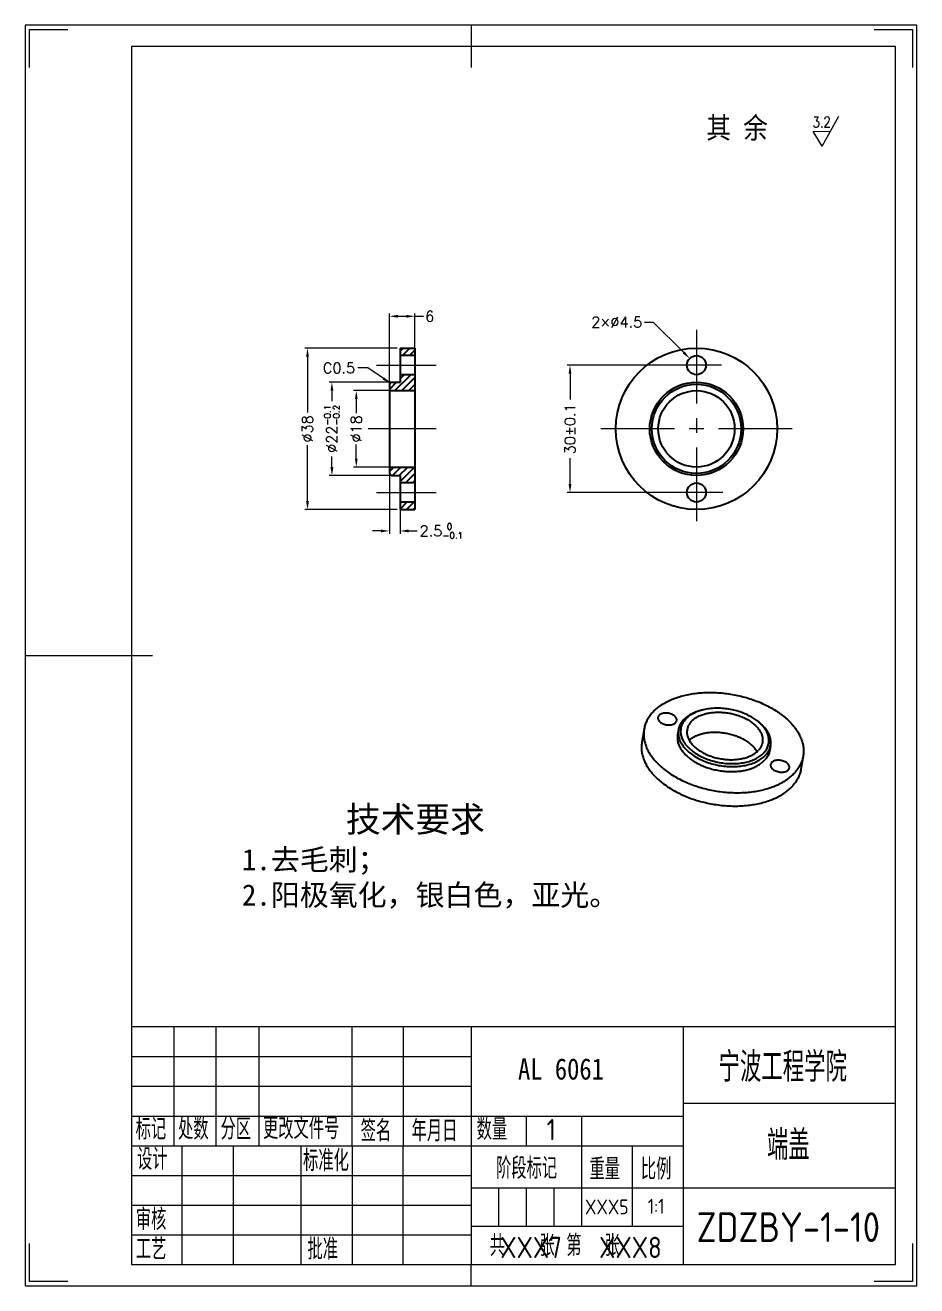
# Model space of a CAD drawing. Header units: millimetres. Extents: x 348 to 7549, y -2121 to -1262.
# Drawn here: x 5025.7 to 5235.7, y -2121.3 to -1824.3 of the extents above; entities that cross this region are included whole.
import ezdxf
from ezdxf.enums import TextEntityAlignment as Align

# ---------------------------------------------------------------- set-up
doc = ezdxf.new("R2010")
doc.units = ezdxf.units.MM
doc.header["$LTSCALE"] = 46.255
doc.header["$PDMODE"] = 3
doc.header["$PDSIZE"] = 8
doc.linetypes.add('CENTER', pattern=[0.6, 0.375, -0.075, 0.075, -0.075])
doc.layers.get('0').update_dxf_attribs({"linetype": 'CONTINUOUS'})
doc.layers.get('Defpoints').update_dxf_attribs({"linetype": 'CONTINUOUS'})
doc.layers.add('02___PRT_ALL_AXES', color=7, linetype='CONTINUOUS')
for name, color, linetype, lineweight in [('dim', 82, 'CONTINUOUS', 9), ('中心线', 2, 'CENTER', 13), ('图框_内框线', 5, 'CONTINUOUS', 13), ('图框_外框线', 7, 'CONTINUOUS', 13), ('图框_标题栏属性', 1, 'CONTINUOUS', 13), ('图框_标题栏文字', 6, 'CONTINUOUS', 13), ('图框_角线', 5, 'CONTINUOUS', 13), ('尺寸线', 80, 'CONTINUOUS', 13), ('文字', 3, 'CONTINUOUS', 13), ('细实线', 20, 'CONTINUOUS', 13)]:
    doc.layers.add(name, color=color, linetype=linetype, lineweight=lineweight)
doc.styles.add('ROMANC', font='romanc.shx', dxfattribs={"bigfont": 'gbcbig.shx'})
doc.styles.get("Standard").update_dxf_attribs({"font": 'txt', "width": 0.85, "bigfont": 'gbcbig.shx'})
doc.styles.add('TXT08', font='txt.shx', dxfattribs={"width": 0.8, "bigfont": 'gbcbig.shx'})
doc.styles.add('宋体', font='SimSun.ttf')
doc.styles.add('工程字', font='gbenor.shx', dxfattribs={"bigfont": 'gbcbig.shx'})
doc.dimstyles.new('YanXiu', dxfattribs={"dimtxt": 2.5, "dimasz": 2.2, "dimexe": 0.66, "dimexo": 0.66, "dimgap": 0.66, "dimtad": 0, "dimtoh": 1, "dimdsep": 46, "dimtxsty": 'ROMANC', "dimcen": 0, "dimclrd": 256, "dimclre": 131, "dimclrt": 42, "dimazin": 2, "dimtfac": 1, "dimtofl": 0, "dimtmove": 0, "dimatfit": 3, "dimfxl": 1, "dimlwd": 5, "dimlwe": 5, "dimarcsym": 0})

# ---------------------------------------------------------------- blocks, each defined once
blk = doc.blocks.new('*D112')
at = {"layer": 'Defpoints', "color": 0, "transparency": 16777216}
for p in [(5117.47, -1910.36), (5103.67, -1928.36), (5117.47, -1928.36)]:
    blk.add_point(p, dxfattribs=at)
at = {"layer": 'dim', "color": 131, "lineweight": 5, "transparency": 16777216}
for p, q in [((5116.81, -1910.36), (5103.01, -1910.36)), ((5116.81, -1928.36), (5103.01, -1928.36))]:
    blk.add_line(p, q, dxfattribs=at)
at = {"layer": 'dim', "lineweight": 5, "transparency": 16777216}
for p, q in [((5103.67, -1912.36), (5103.67, -1915.66)), ((5103.67, -1926.36), (5103.67, -1923.05))]:
    blk.add_line(p, q, dxfattribs=at)
at = {"layer": 'dim', "transparency": 16777216}
for points in [[(5103.34, -1912.36), (5104, -1912.36), (5103.67, -1910.36)], [(5103.34, -1926.36), (5104, -1926.36), (5103.67, -1928.36)]]:
    blk.add_solid(points, dxfattribs=at)
at = {"layer": 'dim', "color": 42, "transparency": 16777216, "insert": (5103.67, -1919.36), "char_height": 2.5, "attachment_point": 5, "rotation": 90, "style": 'ROMANC'}
blk.add_mtext('%%c18', dxfattribs=at)
blk = doc.blocks.new('*D113')
at = {"layer": 'Defpoints', "color": 0, "transparency": 16777216}
for p in [(5113.97, -1900.36), (5092.18, -1938.36), (5113.97, -1938.36)]:
    blk.add_point(p, dxfattribs=at)
at = {"layer": 'dim', "color": 131, "lineweight": 5, "transparency": 16777216}
for p, q in [((5113.31, -1900.36), (5091.52, -1900.36)), ((5113.31, -1938.36), (5091.52, -1938.36))]:
    blk.add_line(p, q, dxfattribs=at)
at = {"layer": 'dim', "lineweight": 5, "transparency": 16777216}
for p, q in [((5092.18, -1902.36), (5092.18, -1915.48)), ((5092.18, -1936.36), (5092.18, -1923.23))]:
    blk.add_line(p, q, dxfattribs=at)
at = {"layer": 'dim', "transparency": 16777216}
for points in [[(5091.84, -1902.36), (5092.51, -1902.36), (5092.18, -1900.36)], [(5091.84, -1936.36), (5092.51, -1936.36), (5092.18, -1938.36)]]:
    blk.add_solid(points, dxfattribs=at)
at = {"layer": 'dim', "color": 42, "transparency": 16777216, "insert": (5092.18, -1919.36), "char_height": 2.5, "attachment_point": 5, "rotation": 90, "style": 'ROMANC'}
blk.add_mtext('%%c38', dxfattribs=at)
blk = doc.blocks.new('*D114')
at = {"layer": 'Defpoints', "color": 0, "transparency": 16777216}
for p in [(5113.47, -1908.36), (5097.93, -1930.36), (5113.47, -1930.36)]:
    blk.add_point(p, dxfattribs=at)
at = {"layer": 'dim', "color": 131, "lineweight": 5, "transparency": 16777216}
for p, q in [((5112.81, -1908.36), (5097.27, -1908.36)), ((5112.81, -1930.36), (5097.27, -1930.36))]:
    blk.add_line(p, q, dxfattribs=at)
at = {"layer": 'dim', "lineweight": 5, "transparency": 16777216}
for p, q in [((5097.93, -1910.36), (5097.93, -1912.84)), ((5097.93, -1928.36), (5097.93, -1925.87))]:
    blk.add_line(p, q, dxfattribs=at)
at = {"layer": 'dim', "transparency": 16777216}
for points in [[(5097.6, -1910.36), (5098.27, -1910.36), (5097.93, -1908.36)], [(5097.6, -1928.36), (5098.27, -1928.36), (5097.93, -1930.36)]]:
    blk.add_solid(points, dxfattribs=at)
at = {"layer": 'dim', "color": 42, "transparency": 16777216, "insert": (5097.93, -1919.36), "char_height": 2.5, "attachment_point": 5, "rotation": 90, "style": 'ROMANC'}
blk.add_mtext('\\A1;%%c22{\\H1.500000;\\S-0.1^ -0.2;}', dxfattribs=at)
blk = doc.blocks.new('*D115')
at = {"layer": 'Defpoints', "color": 0, "transparency": 16777216}
for p in [(5183.79, -1904.36), (5154.01, -1934.36), (5183.79, -1934.36)]:
    blk.add_point(p, dxfattribs=at)
at = {"layer": 'dim', "color": 131, "lineweight": 5, "transparency": 16777216}
for p, q in [((5183.13, -1904.36), (5153.35, -1904.36)), ((5183.13, -1934.36), (5153.35, -1934.36))]:
    blk.add_line(p, q, dxfattribs=at)
at = {"layer": 'dim', "lineweight": 5, "transparency": 16777216}
for p, q in [((5154.01, -1906.36), (5154.01, -1912.45)), ((5154.01, -1932.36), (5154.01, -1926.27))]:
    blk.add_line(p, q, dxfattribs=at)
at = {"layer": 'dim', "transparency": 16777216}
for points in [[(5153.68, -1906.36), (5154.34, -1906.36), (5154.01, -1904.36)], [(5153.68, -1932.36), (5154.34, -1932.36), (5154.01, -1934.36)]]:
    blk.add_solid(points, dxfattribs=at)
at = {"layer": 'dim', "color": 42, "transparency": 16777216, "insert": (5154.01, -1919.36), "char_height": 2.5, "attachment_point": 5, "rotation": 90, "style": 'ROMANC'}
blk.add_mtext('\\A1;30±0.1', dxfattribs=at)
blk = doc.blocks.new('*D116')
at = {"layer": 'Defpoints', "color": 0, "transparency": 16777216}
for p in [(5182.2, -1902.77), (5185.38, -1905.95)]:
    blk.add_point(p, dxfattribs=at)
at = {"layer": 'dim', "lineweight": 5, "transparency": 16777216}
for p, q in [((5171.59, -1894.19), (5173.59, -1894.19)), ((5173.59, -1894.19), (5180.78, -1901.36))]:
    blk.add_line(p, q, dxfattribs=at)
at = {"layer": 'dim', "transparency": 16777216}
blk.add_solid([(5181.02, -1901.12), (5180.54, -1901.59), (5182.2, -1902.77)], dxfattribs=at)
at = {"layer": 'dim', "color": 42, "transparency": 16777216, "insert": (5165.02, -1894.19), "char_height": 2.5, "attachment_point": 5, "style": 'ROMANC'}
blk.add_mtext('2×∅4.5', dxfattribs=at)
blk = doc.blocks.new('*D117')
at = {"layer": 'Defpoints', "color": 0, "transparency": 16777216}
for p in [(5117.47, -1892.83), (5111.47, -1910.36), (5117.47, -1910.36)]:
    blk.add_point(p, dxfattribs=at)
at = {"layer": 'dim', "color": 131, "lineweight": 5, "transparency": 16777216}
for p, q in [((5111.47, -1909.7), (5111.47, -1892.17)), ((5117.47, -1909.7), (5117.47, -1892.17))]:
    blk.add_line(p, q, dxfattribs=at)
at = {"layer": 'dim', "lineweight": 5, "transparency": 16777216}
for p, q in [((5113.47, -1892.83), (5115.47, -1892.83)), ((5117.47, -1892.83), (5119.47, -1892.83))]:
    blk.add_line(p, q, dxfattribs=at)
at = {"layer": 'dim', "transparency": 16777216}
for points in [[(5113.47, -1892.5), (5113.47, -1893.17), (5111.47, -1892.83)], [(5115.47, -1892.5), (5115.47, -1893.17), (5117.47, -1892.83)]]:
    blk.add_solid(points, dxfattribs=at)
at = {"layer": 'dim', "color": 42, "transparency": 16777216, "insert": (5120.96, -1892.83), "char_height": 2.5, "attachment_point": 5, "style": 'ROMANC'}
blk.add_mtext('6', dxfattribs=at)
blk = doc.blocks.new('*D118')
at = {"layer": 'Defpoints', "color": 0, "transparency": 16777216}
for p in [(5111.47, -1928.36), (5113.97, -1930.36), (5113.97, -1943.41)]:
    blk.add_point(p, dxfattribs=at)
at = {"layer": 'dim', "color": 131, "lineweight": 5, "transparency": 16777216}
for p, q in [((5111.47, -1929.02), (5111.47, -1944.07)), ((5113.97, -1931.02), (5113.97, -1944.07))]:
    blk.add_line(p, q, dxfattribs=at)
at = {"layer": 'dim', "lineweight": 5, "transparency": 16777216}
for p, q in [((5109.47, -1943.41), (5107.47, -1943.41)), ((5115.97, -1943.41), (5117.97, -1943.41))]:
    blk.add_line(p, q, dxfattribs=at)
at = {"layer": 'dim', "transparency": 16777216}
for points in [[(5109.47, -1943.08), (5109.47, -1943.75), (5111.47, -1943.41)], [(5115.97, -1943.08), (5115.97, -1943.75), (5113.97, -1943.41)]]:
    blk.add_solid(points, dxfattribs=at)
at = {"layer": 'dim', "color": 42, "transparency": 16777216, "insert": (5123.71, -1943.41), "char_height": 2.5, "attachment_point": 5, "style": 'ROMANC'}
blk.add_mtext('\\A1;2.5{\\H1.500000;\\S 0^ -0.1;}', dxfattribs=at)

msp = doc.modelspace()

# ---------------------------------------------------------------- linework, layer by layer
at = {"color": 7, "linetype": 'Continuous'}
for p, q in [((5113.96732, -1900.35772), (5117.46732, -1900.35772)), ((5113.96732, -1900.35772), (5113.96732, -1902.10772)), ((5113.96732, -1900.35772), (5113.96732, -1908.35772)), ((5113.96732, -1900.35772), (5117.46732, -1900.35772)), ((5117.46732, -1900.35772), (5117.46732, -1902.10772)), ((5117.46732, -1900.35772), (5117.46732, -1938.35772)), ((5117.46732, -1902.10772), (5113.96732, -1902.10772)), ((5117.46732, -1902.10772), (5113.96732, -1902.10772)), ((5113.96732, -1906.60772), (5113.96732, -1908.35772)), ((5117.46732, -1906.60772), (5113.96732, -1906.60772)), ((5117.46732, -1906.60772), (5113.96732, -1906.60772)), ((5117.46732, -1906.60772), (5117.46732, -1910.35772)), ((5111.46732, -1908.85771), (5111.96731, -1908.35772)), ((5111.46732, -1908.85771), (5111.96731, -1908.35772)), ((5111.46732, -1908.85771), (5111.46732, -1910.35772)), ((5111.46732, -1908.85771), (5111.46732, -1929.85772)), ((5111.96731, -1908.35772), (5113.46732, -1908.35772)), ((5111.96731, -1908.35772), (5113.96732, -1908.35772)), ((5111.46732, -1910.35772), (5117.46732, -1910.35772)), ((5111.46732, -1910.35772), (5117.46732, -1910.35772)), ((5111.46732, -1928.35772), (5111.46732, -1929.85772)), ((5111.46732, -1928.35772), (5117.46732, -1928.35772)), ((5111.46732, -1928.35772), (5117.46732, -1928.35772)), ((5111.46732, -1929.85772), (5111.96731, -1930.35772)), ((5111.46732, -1929.85772), (5111.96731, -1930.35772)), ((5111.96731, -1930.35772), (5113.46732, -1930.35772)), ((5111.96731, -1930.35772), (5113.96732, -1930.35772)), ((5113.96732, -1930.35772), (5113.96732, -1932.10772)), ((5113.96732, -1930.35772), (5113.96732, -1938.35772)), ((5117.46732, -1928.35772), (5117.46732, -1932.10772)), ((5117.46732, -1932.10772), (5113.96732, -1932.10772)), ((5117.46732, -1932.10772), (5113.96732, -1932.10772)), ((5113.96732, -1936.60772), (5113.96732, -1938.35772)), ((5117.46732, -1936.60772), (5113.96732, -1936.60772)), ((5117.46732, -1936.60772), (5113.96732, -1936.60772)), ((5113.96732, -1938.35772), (5117.46732, -1938.35772)), ((5113.96732, -1938.35772), (5117.46732, -1938.35772)), ((5117.46732, -1936.60772), (5117.46732, -1938.35772)), ((5198.23891, -1988.26243), (5198.23245, -1988.25725))]:
    msp.add_line(p, q, dxfattribs=at)
at = {"color": 2, "linetype": 'Continuous'}
for p, q in [((5113.96732, -1901.0926), (5114.7022, -1900.35772)), ((5114.56759, -1902.10772), (5116.31759, -1900.35772)), ((5116.18297, -1902.10772), (5117.46732, -1900.82337)), ((5112.77913, -1910.35772), (5116.52913, -1906.60772)), ((5113.96732, -1907.55414), (5114.91374, -1906.60772)), ((5111.46732, -1910.05414), (5113.16374, -1908.35772)), ((5114.39451, -1910.35772), (5117.46732, -1907.28491)), ((5116.0099, -1910.35772), (5117.46732, -1908.9003)), ((5111.46732, -1929.43876), (5112.54836, -1928.35772)), ((5112.16374, -1930.35772), (5114.16374, -1928.35772)), ((5113.77913, -1930.35772), (5115.77913, -1928.35772)), ((5113.96732, -1931.78491), (5117.39451, -1928.35772)), ((5115.2599, -1932.10772), (5117.46732, -1929.9003)), ((5116.87528, -1932.10772), (5117.46732, -1931.51568)), ((5113.96732, -1936.63106), (5113.99067, -1936.60772)), ((5113.96732, -1938.24645), (5115.60605, -1936.60772)), ((5115.47143, -1938.35772), (5117.22143, -1936.60772)), ((5117.08682, -1938.35772), (5117.46732, -1937.97722))]:
    msp.add_line(p, q, dxfattribs=at)
at = {"color": 7, "linetype": 'Continuous'}
for radius in [11, 10.5]:
    msp.add_circle((5183.78958, -1919.35772), radius, dxfattribs=at)
for centre, radius, start, end in [((5187.80366, -1995.93833), 10.66171, 107.4428607, 109.3879064), ((5191.5443, -1996.61213), 10.70212, 51.3224088, 53.2113845)]:
    msp.add_arc(centre, radius, start, end, dxfattribs=at)
for points, start_tangent, end_tangent in [([(5184.26242, -1985.87541), (5183.72466, -1986.05961), (5182.51262, -1986.6058), (5181.48569, -1987.26843), (5180.66487, -1988.02581)], (-0.953979504, -0.299871817), (-0.666898607, -0.745148474)), ([(5184.26437, -1985.88122), (5184.09415, -1985.94283), (5182.9372, -1986.46427), (5181.95699, -1987.09685), (5181.17387, -1987.8195)], (-0.94324745, -0.332090722), (-0.666898605, -0.745148475)), ([(5197.95342, -1988.04133), (5197.10978, -1987.46715), (5195.83759, -1986.77256), (5194.44453, -1986.18908), (5192.96178, -1985.72978), (5191.42268, -1985.405), (5189.86191, -1985.22209), (5188.31518, -1985.18516), (5186.81682, -1985.29494), (5185.3989, -1985.5493), (5184.60776, -1985.76688)], (-0.800777364, 0.598962114), (-0.953975551, -0.299884391)), ([(5180.66487, -1988.02581), (5180.05184, -1988.87063), (5179.65609, -1989.79786), (5179.55148, -1990.25264)], (-0.666898611, -0.74514847), (-0.168133606, -0.985764216)), ([(5181.17387, -1987.8195), (5180.58905, -1988.62534), (5180.21111, -1989.51045), (5180.05835, -1990.45262), (5180.13936, -1991.42659), (5180.45299, -1992.40619), (5180.99143, -1993.36907), (5181.74285, -1994.29471), (5182.6907, -1995.16253), (5183.81337, -1995.95263), (5185.08556, -1996.64722), (5186.47862, -1997.2307), (5187.96137, -1997.69), (5189.50047, -1998.01478), (5191.06123, -1998.19769), (5192.60797, -1998.23462), (5194.10633, -1998.12484), (5195.52425, -1997.87048), (5196.829, -1997.47695), (5197.98595, -1996.95552), (5198.96616, -1996.32293), (5199.74928, -1995.60028)], (-0.666898613, -0.745148468), (0.666898605, 0.745148475)), ([(5199.74928, -1995.60028), (5200.3341, -1994.79444), (5200.71204, -1993.90933), (5200.86479, -1992.96716), (5200.78379, -1991.99319), (5200.47016, -1991.01359), (5199.93172, -1990.05071), (5199.1803, -1989.12507), (5198.23891, -1988.26243)], (0.666898613, 0.745148468), (-0.780104051, 0.625649798)), ([(5201.2382, -1993.95028), (5201.29348, -1993.41805), (5201.20848, -1992.39774), (5200.87983, -1991.37156), (5200.31569, -1990.36291), (5199.52846, -1989.39325), (5198.53548, -1988.48419), (5198.24307, -1988.25793)], (0.168134202, 0.985764115), (-0.800801516, 0.598929823)), ([(5179.55148, -1990.25264), (5179.4962, -1990.78488), (5179.5812, -1991.80518), (5179.90985, -1992.83137), (5180.47399, -1993.84002), (5181.26122, -1994.80968), (5182.2542, -1995.71874), (5183.43031, -1996.54639), (5184.76302, -1997.274), (5186.22233, -1997.88521), (5187.7756, -1998.36635), (5189.38789, -1998.70658), (5191.02287, -1998.8982), (5192.64317, -1998.9369), (5194.2128, -1998.82194), (5195.69818, -1998.55551), (5197.06502, -1998.14332), (5198.27706, -1997.59713), (5199.30399, -1996.93453), (5200.12481, -1996.17711)], (-0.168133606, -0.985764216), (0.66689861, 0.745148471)), ([(5200.12481, -1996.17711), (5200.73784, -1995.33235), (5201.13359, -1994.40506), (5201.2382, -1993.95028)], (0.666898607, 0.745148474), (0.168134202, 0.985764115))]:
    msp.add_spline(points, degree=3, dxfattribs=dict(at, start_tangent=start_tangent, end_tangent=end_tangent))
at = {"layer": '02___PRT_ALL_AXES', "color": 7, "linetype": 'Continuous'}
for p, q in [((5171.4647, -1990.08411), (5170.93082, -1993.2167)), ((5179.55119, -1990.25342), (5179.35099, -1991.42814)), ((5201.23849, -1993.9495), (5201.03829, -1995.12423)), ((5208.92458, -1996.46826), (5208.3907, -1999.60085))]:
    msp.add_line(p, q, dxfattribs=at)
for centre, radius in [((5183.78958, -1919.35772), 19), ((5183.78958, -1904.35772), 2.25), ((5183.78958, -1919.35772), 9), ((5183.78958, -1934.35772), 2.25)]:
    msp.add_circle(centre, radius, dxfattribs=at)
for points, start_tangent, end_tangent in [([(5173.38832, -1986.23643), (5174.21721, -1985.41421), (5175.17474, -1984.6553), (5176.2532, -1983.9658), (5177.44391, -1983.35127), (5178.73728, -1982.81664), (5180.1229, -1982.36622), (5181.58961, -1982.00365), (5183.1256, -1981.73183), (5184.71851, -1981.55297), (5186.35551, -1981.46849), (5188.02342, -1981.47908), (5189.70881, -1981.58466), (5191.39812, -1981.78436), (5193.07773, -1982.0766), (5194.73413, -1982.459), (5196.35398, -1982.9285), (5197.92424, -1983.48132), (5199.43227, -1984.11299), (5200.86591, -1984.81844), (5202.21364, -1985.59199), (5203.4646, -1986.42741), (5204.60872, -1987.31797), (5205.63679, -1988.2565), (5206.54052, -1989.23545), (5207.31265, -1990.24693), (5207.94695, -1991.2828), (5208.43832, -1992.33472), (5208.7828, -1993.39422), (5208.97763, -1994.45277), (5209.02122, -1995.50185), (5208.92456, -1996.46833)], (0.666898609, 0.745148472), (-0.16797092, -0.985791951)), ([(5173.38832, -1986.23643), (5172.69475, -1987.11532), (5172.14207, -1988.04381), (5171.73474, -1989.01443), (5171.47604, -1990.01937), (5171.46471, -1990.08404)], (-0.666898609, -0.745148472), (-0.16797092, -0.985791951)), ([(5174.93627, -1986.88482), (5174.76239, -1987.15576), (5174.7086, -1987.34065)], (-0.666898609, -0.745148472), (-0.168790921, -0.985651878)), ([(5179.14439, -1988.09631), (5179.15596, -1987.98204), (5179.10952, -1987.66967), (5178.95362, -1987.35975), (5178.69608, -1987.06782), (5178.3498, -1986.80851), (5177.93214, -1986.59483), (5177.46406, -1986.4375), (5176.96903, -1986.3444), (5176.47186, -1986.3202), (5175.99749, -1986.36612), (5175.5697, -1986.47985), (5175.20995, -1986.65569), (5174.93627, -1986.88482)], (0.168790921, 0.985651878), (-0.666898609, -0.745148472)), ([(5182.50069, -1988.37527), (5183.09385, -1987.81713), (5183.81308, -1987.32561), (5184.64606, -1986.90909), (5185.57855, -1986.57472), (5186.59459, -1986.32822), (5187.67679, -1986.1738), (5188.80664, -1986.1141), (5189.96481, -1986.15015), (5191.13148, -1986.28132), (5192.28668, -1986.50538), (5193.41066, -1986.81849), (5194.48418, -1987.2153), (5195.48887, -1987.689), (5196.40754, -1988.23151), (5197.22448, -1988.83353), (5197.9257, -1989.48477), (5198.4992, -1990.17408), (5198.93518, -1990.88967), (5199.22618, -1991.61929), (5199.36721, -1992.35046), (5199.35586, -1993.07067), (5199.33365, -1993.22172)], (0.666898609, 0.745148472), (-0.168219943, -0.985749487)), ([(5174.7086, -1987.34065), (5174.69703, -1987.45491), (5174.74346, -1987.76728), (5174.89936, -1988.07721), (5175.15691, -1988.36914), (5175.50319, -1988.62845), (5175.92084, -1988.84213), (5176.38892, -1988.99946), (5176.88396, -1989.09256), (5177.38113, -1989.11676), (5177.8555, -1989.07084), (5178.28328, -1988.95711), (5178.64304, -1988.78127), (5178.91671, -1988.55214)], (-0.168790921, -0.985651878), (0.666898609, 0.745148472)), ([(5178.91671, -1988.55214), (5179.09059, -1988.2812), (5179.14439, -1988.09631)], (0.666898609, 0.745148472), (0.168790921, 0.985651878)), ([(5182.50069, -1988.37527), (5182.04374, -1988.99046), (5181.73082, -1989.65218), (5181.58949, -1990.19806)], (-0.666898609, -0.745148472), (-0.168219943, -0.985749487)), ([(5171.46471, -1990.08404), (5171.36806, -1991.05052), (5171.41165, -1992.0996), (5171.60647, -1993.15815), (5171.95095, -1994.21765), (5172.44232, -1995.26957), (5173.07663, -1996.30544), (5173.84875, -1997.31692), (5174.75249, -1998.29587), (5175.78055, -1999.2344), (5176.92467, -2000.12496), (5178.17563, -2000.96038), (5179.52336, -2001.73393), (5180.95701, -2002.43938), (5182.46503, -2003.07105), (5184.03529, -2003.62387), (5185.65514, -2004.09337), (5187.31154, -2004.47577), (5188.99116, -2004.76801), (5190.68046, -2004.96771), (5192.36585, -2005.07329), (5194.03376, -2005.08388), (5195.67076, -2004.9994), (5197.26367, -2004.82054), (5198.79966, -2004.54872), (5200.26637, -2004.18615), (5201.65199, -2003.73573), (5202.94536, -2003.2011), (5204.13607, -2002.58657), (5205.21453, -2001.89707), (5206.17206, -2001.13816), (5207.00095, -2000.31595)], (-0.16797092, -0.985791951), (0.666898609, 0.745148472)), ([(5179.35099, -1991.42811), (5179.29435, -1992.22028), (5179.39413, -1993.04259), (5179.65139, -1993.86831), (5180.06241, -1994.68539), (5180.62117, -1995.48192), (5181.31953, -1996.24629), (5182.14732, -1996.96735), (5183.09245, -1997.63458), (5184.14115, -1998.23826), (5185.27812, -1998.76958), (5186.48679, -1999.22079), (5187.74952, -1999.58532), (5189.04791, -1999.85784), (5190.36302, -2000.03439), (5191.67568, -2000.11239), (5192.96674, -2000.0907), (5194.21737, -1999.96965), (5195.40935, -1999.75098), (5196.52528, -1999.4379), (5197.5489, -1999.03497), (5198.46527, -1998.54806), (5199.26105, -1997.98427), (5199.92461, -1997.35184)], (-0.167986218, -0.985789344), (0.666898609, 0.745148472)), ([(5181.58949, -1990.19806), (5181.56729, -1990.34911), (5181.55594, -1991.06932), (5181.69697, -1991.80049), (5181.98797, -1992.53011), (5182.42395, -1993.2457), (5182.99745, -1993.93501), (5183.69867, -1994.58625), (5184.51561, -1995.18827), (5185.43428, -1995.73078), (5186.43897, -1996.20448), (5187.51249, -1996.60129), (5188.63647, -1996.9144), (5189.79167, -1997.13846), (5190.95834, -1997.26963), (5192.11651, -1997.30568), (5193.24636, -1997.24598), (5194.32856, -1997.09156), (5195.3446, -1996.84506), (5196.27709, -1996.51069), (5197.11007, -1996.09418), (5197.8293, -1995.60265), (5198.42246, -1995.04451)], (-0.168219943, -0.985749487), (0.666898609, 0.745148472)), ([(5182.08376, -1992.69247), (5182.29304, -1992.51602), (5183.01226, -1992.02449), (5183.84525, -1991.60798), (5184.77773, -1991.27361), (5185.79377, -1991.02711), (5186.87598, -1990.87268), (5188.00583, -1990.81298), (5189.164, -1990.84903), (5190.33067, -1990.98021), (5191.48587, -1991.20427), (5192.60985, -1991.51738), (5193.68337, -1991.91418), (5194.68806, -1992.38789), (5195.60673, -1992.9304), (5196.42366, -1993.53242), (5197.12488, -1994.18365), (5197.69839, -1994.87296), (5198.03941, -1995.40909)], (0.747284313, 0.664504443), (0.485552724, -0.874207385)), ([(5170.93083, -1993.21663), (5170.83418, -1994.18311), (5170.87777, -1995.23219), (5171.0726, -1996.29074), (5171.41708, -1997.35024), (5171.90845, -1998.40216), (5172.54275, -1999.43803), (5173.31488, -2000.44951), (5174.21861, -2001.42846), (5175.24668, -2002.36699), (5176.39079, -2003.25755), (5177.64175, -2004.09297), (5178.98948, -2004.86652), (5180.42313, -2005.57197), (5181.93116, -2006.20364), (5183.50142, -2006.75646), (5185.12127, -2007.22596), (5186.77767, -2007.60836), (5188.45728, -2007.9006), (5190.14658, -2008.1003), (5191.83198, -2008.20588), (5193.49989, -2008.21647), (5195.13689, -2008.13199), (5196.72979, -2007.95313), (5198.26579, -2007.68131), (5199.7325, -2007.31874), (5201.11812, -2006.86832), (5202.41149, -2006.33369), (5203.6022, -2005.71916), (5204.68066, -2005.02966), (5205.63819, -2004.27075), (5206.46708, -2003.44854)], (-0.16797092, -0.985791951), (0.666898609, 0.745148472)), ([(5199.33365, -1993.22172), (5199.19233, -1993.7676), (5198.87941, -1994.42932), (5198.42246, -1995.04451)], (-0.168219943, -0.985749487), (-0.666898609, -0.745148472)), ([(5201.03828, -1995.12426), (5201.03574, -1995.139), (5200.81847, -1995.91875), (5200.44629, -1996.65996), (5199.92461, -1997.35184)], (-0.167986218, -0.985789344), (-0.666898609, -0.745148472)), ([(5201.24489, -1998.45606), (5201.23332, -1998.57033), (5201.27975, -1998.8827), (5201.43565, -1999.19262), (5201.6932, -1999.48455), (5202.03948, -1999.74386), (5202.45713, -1999.95754), (5202.92521, -2000.11487), (5203.42025, -2000.20797), (5203.91741, -2000.23217), (5204.39179, -2000.18625), (5204.81957, -2000.07252), (5205.17933, -1999.89668), (5205.453, -1999.66755)], (-0.168790921, -0.985651878), (0.666898609, 0.745148472)), ([(5201.47256, -1998.00023), (5201.29868, -1998.27117), (5201.24489, -1998.45606)], (-0.666898609, -0.745148472), (-0.168790921, -0.985651878)), ([(5205.68068, -1999.21172), (5205.69225, -1999.09746), (5205.64581, -1998.78509), (5205.48991, -1998.47516), (5205.23237, -1998.18323), (5204.88609, -1997.92392), (5204.46843, -1997.71024), (5204.00035, -1997.55291), (5203.50532, -1997.45981), (5203.00815, -1997.43561), (5202.53378, -1997.48153), (5202.10599, -1997.59526), (5201.74624, -1997.7711), (5201.47256, -1998.00023)], (0.168790921, 0.985651878), (-0.666898609, -0.745148472)), ([(5208.92456, -1996.46833), (5208.91323, -1996.533), (5208.65453, -1997.53794), (5208.2472, -1998.50856), (5207.69453, -1999.43705), (5207.00095, -2000.31595)], (-0.16797092, -0.985791951), (-0.666898609, -0.745148472)), ([(5205.453, -1999.66755), (5205.62688, -1999.39661), (5205.68068, -1999.21172)], (0.666898609, 0.745148472), (0.168790921, 0.985651878)), ([(5208.39069, -1999.60092), (5208.37936, -1999.66559), (5208.12066, -2000.67053), (5207.71333, -2001.64115), (5207.16065, -2002.56964), (5206.46708, -2003.44854)], (-0.16797092, -0.985791951), (-0.666898609, -0.745148472))]:
    msp.add_spline(points, degree=3, dxfattribs=dict(at, start_tangent=start_tangent, end_tangent=end_tangent))
at = {"layer": 'dim'}
for p, q in [((5213.38132, -1852.73425), (5217.28917, -1845.65879)), ((5211.29452, -1849.27323), (5215.33524, -1849.19652)), ((5213.38132, -1852.73425), (5211.29452, -1849.27323))]:
    msp.add_line(p, q, dxfattribs=at)
at = {"layer": '中心线'}
for p, q in [((5183.78958, -1896.02306), (5183.78958, -1942.35772)), ((5108.46732, -1904.35772), (5122.46732, -1904.35772)), ((5189.65815, -1904.35772), (5177.53958, -1904.35772)), ((5122.46732, -1919.35772), (5106.46732, -1919.35772)), ((5206.36285, -1919.35772), (5160.78958, -1919.35772)), ((5108.46732, -1934.35772), (5122.46732, -1934.35772)), ((5190.02665, -1934.35772), (5177.53958, -1934.35772))]:
    msp.add_line(p, q, dxfattribs=at)
at = {"layer": '图框_内框线'}
for points in [[(5130.68784, -1824.25676), (5130.68784, -1834.25676)], [(5025.68784, -1972.75676), (5055.68784, -1972.75676)], [(5230.68784, -2060.25676), (5050.68784, -2060.25676), (5050.68784, -2116.25676), (5230.68784, -2116.25676), (5230.68784, -2060.25676)], [(5130.68784, -2121.25676), (5130.68784, -2116.25676)]]:
    msp.add_lwpolyline(points, dxfattribs=at)
msp.add_lwpolyline([(5050.68784, -2116.25676), (5230.68784, -2116.25676), (5230.68784, -1829.25676), (5050.68784, -1829.25676)], close=True, dxfattribs=at)
at = {"layer": '图框_外框线'}
msp.add_lwpolyline([(5025.68784, -2121.25676), (5235.68784, -2121.25676), (5235.68784, -1824.25676), (5025.68784, -1824.25676)], close=True, dxfattribs=at)
at = {"layer": '图框_角线', "flags": 128}
for points in [[(5026.68784, -1834.25676), (5026.68784, -1825.25676), (5035.68784, -1825.25676)], [(5225.68784, -1825.25676), (5234.68784, -1825.25676), (5234.68784, -1834.25676)], [(5035.68784, -2120.25676), (5026.68784, -2120.25676), (5026.68784, -2111.25676)], [(5234.68784, -2111.25676), (5234.68784, -2120.25676), (5225.68784, -2120.25676)]]:
    msp.add_lwpolyline(points, dxfattribs=at)
at = {"layer": '尺寸线'}
for p, q in [((5060.68784, -2060.25676), (5060.68784, -2088.25676)), ((5070.68784, -2088.25676), (5070.68784, -2060.25676)), ((5080.68784, -2060.25676), (5080.68784, -2088.25676)), ((5102.68784, -2088.25676), (5102.68784, -2060.25676)), ((5114.68784, -2060.25676), (5114.68784, -2088.25676)), ((5130.68784, -2060.25676), (5130.68784, -2116.25676)), ((5180.68784, -2060.25676), (5180.68784, -2116.25676)), ((5050.68784, -2067.25676), (5130.68784, -2067.25676)), ((5050.68784, -2074.25676), (5130.68784, -2074.25676)), ((5180.68784, -2078.25676), (5230.68784, -2078.25676)), ((5050.68784, -2081.25676), (5180.68784, -2081.25676)), ((5143.68784, -2081.25676), (5143.68784, -2088.25676)), ((5156.68784, -2081.25676), (5156.68784, -2107.25676)), ((5050.68784, -2088.25676), (5180.68784, -2088.25676)), ((5062.68784, -2116.25676), (5062.68784, -2088.25676)), ((5074.68784, -2088.25676), (5074.68784, -2116.25676)), ((5090.68784, -2116.25676), (5090.68784, -2088.25676)), ((5102.68784, -2088.25676), (5102.68784, -2116.25676)), ((5114.68784, -2116.25676), (5114.68784, -2088.25676)), ((5168.68784, -2088.25676), (5168.68784, -2107.25676)), ((5050.68784, -2095.25676), (5130.68784, -2095.25676)), ((5230.68784, -2098.25676), (5130.68784, -2098.25676)), ((5137.18784, -2098.25676), (5137.18784, -2107.25676)), ((5143.68784, -2098.25676), (5143.68784, -2107.25676)), ((5150.18784, -2098.25676), (5150.18784, -2107.25676)), ((5050.68784, -2102.25676), (5130.68784, -2102.25676)), ((5180.68784, -2107.25676), (5130.68784, -2107.25676)), ((5050.68784, -2109.25676), (5130.68784, -2109.25676))]:
    msp.add_line(p, q, dxfattribs=at)

# ---------------------------------------------------------------- texts
at = {"layer": 'dim', "style": 'TXT08', "width": 0.8}
msp.add_text('3.2', height=2.5, rotation=1.0876714, dxfattribs=at).set_placement((5213.27392, -1847.07723), align=Align.MIDDLE)
at = {"layer": 'dim', "color": 42, "insert": (5103.39729, -1906.2657), "char_height": 2.5, "attachment_point": 9, "style": 'ROMANC'}
msp.add_mtext('C0.5', dxfattribs=at)
at = {"layer": '中心线', "insert": (5076.73401, -2008.34064), "char_height": 8, "width": 92.5541467, "attachment_point": 1, "style": '宋体'}
msp.add_mtext('{\\H0.75x;      技术要求}\\P{\\H0.625x;1.去毛刺；\\P2.阳极氧化，银白色，亚光。}', dxfattribs=at)
at = {"layer": '图框_标题栏属性', "style": '工程字'}
for tag, text, p in [('宁波工程学院', 'xxx2', (5204.12037, -2069.32496)), ('端盖', 'xxx3', (5205.4349, -2087.72343)), ('ZDZBY-1-10', 'xxx4', (5205.4349, -2107.43608))]:
    msp.add_attdef(tag, text=text, height=7, dxfattribs=at).set_placement(p, align=Align.MIDDLE)
for tag, text, height, p in [('XXX5', 'xxx5', 3.5, (5162.66617, -2102.67294)), ('1:1', 'xxx6', 3.5, (5174.28836, -2102.51391)), ('XXX7', 'xxx7', 5, (5144.83486, -2112.21422)), ('XXX8', 'xxx8', 5, (5168.23846, -2112.21422))]:
    msp.add_attdef(tag, text=text, height=height, dxfattribs=at).set_placement(p, align=Align.MIDDLE_CENTER)
at = {"layer": '图框_标题栏文字', "style": '工程字'}
for s, p in [('标记', (5051.68784, -2086.81804)), ('处数', (5061.68784, -2086.81804)), ('分区', (5071.68784, -2086.81804)), ('更改文件号', (5081.68784, -2086.66963)), ('签名', (5104.68784, -2087.25676)), ('年月日', (5116.68784, -2087.25676)), ('数量', (5132.02247, -2086.90829)), ('1', (5148.52812, -2086.95146)), ('设计', (5052.02247, -2093.90829)), ('标准化', (5091.12686, -2094.25676)), ('阶段标记', (5136.57862, -2096.05676)), ('重量', (5158.57862, -2096.25676)), ('比例', (5170.68784, -2096.25676)), ('审核', (5051.73292, -2108.10837)), ('工艺', (5051.73292, -2115.10837)), ('批准', (5092.15787, -2115.10837)), ('共   张 第  张', (5135.08857, -2114.25676))]:
    msp.add_text(s, height=5, dxfattribs=at).set_placement(p)
at = {"layer": '文字', "insert": (5186.10912, -1845.9347), "char_height": 5, "width": 46.5466241, "attachment_point": 1}
msp.add_mtext('{\\fSimSun|b0|i0|c134|p2;其 余} ', dxfattribs=at)
at = {"layer": '细实线', "insert": (5141.76119, -2067.66881), "char_height": 5, "width": 34.3182427, "attachment_point": 1}
msp.add_mtext('{\\fFangSong|b0|i0|c134|p49;AL 6061}', dxfattribs=at)

# ---------------------------------------------------------------- dimensions: what is measured, and where the dimension line sits
at = {"layer": 'dim'}
dim = msp.add_linear_dim(base=(5117.46732, -1892.83464), p1=(5111.46732, -1910.35772), p2=(5117.46732, -1910.35772), dimstyle='YanXiu', override={"dimasz": 2}, dxfattribs=at)
dim.commit()
dim.dimension.update_dxf_attribs({"geometry": '*D117', "text_midpoint": (5120.96065, -1892.83464), "dimtype": 160})
dim = msp.add_diameter_dim_2p(p1=(5185.38289, -1905.94638), p2=(5182.19627, -1902.76905), text='2×<>', dimstyle='YanXiu', override={"dimasz": 2}, dxfattribs=at)
dim.commit()
dim.dimension.update_dxf_attribs({"geometry": '*D116', "text_midpoint": (5165.02066, -1894.18848), "dimtype": 163})
for base, p1, p2, override, picture, middle in [((5092.17578, -1938.35772), (5113.96732, -1900.35772), (5113.96732, -1938.35772), {"dimasz": 2}, '*D113', (5092.17578, -1919.35772)), ((5097.93182, -1930.35772), (5113.46732, -1908.35772), (5113.46732, -1930.35772), {"dimasz": 2, "dimgap": 0.66, "dimtol": 1, "dimlim": 0, "dimtp": -0.1, "dimtm": 0.2, "dimtfac": 0.6, "dimtdec": 3, "dimtolj": 1}, '*D114', (5097.93182, -1919.35772)), ((5103.67097, -1928.35772), (5117.46732, -1910.35772), (5117.46732, -1928.35772), {"dimasz": 2}, '*D112', (5103.67097, -1919.35772))]:
    dim = msp.add_linear_dim(base=base, p1=p1, p2=p2, angle=90, text='%%c<>', dimstyle='YanXiu', override=override, dxfattribs=at)
    dim.commit()
    dim.dimension.update_dxf_attribs({"geometry": picture, "text_midpoint": middle, "dimtype": 160})
dim = msp.add_linear_dim(base=(5154.01064, -1934.35772), p1=(5183.78958, -1904.35772), p2=(5183.78958, -1934.35772), angle=90, dimstyle='YanXiu', override={"dimasz": 2, "dimgap": 0.66, "dimtol": 1, "dimlim": 0, "dimtp": 0.1, "dimtm": 0.1, "dimtfac": 1, "dimtdec": 3, "dimtolj": 1}, dxfattribs=at)
dim.commit()
dim.dimension.update_dxf_attribs({"geometry": '*D115', "text_midpoint": (5154.01064, -1919.35772)})
dim = msp.add_linear_dim(base=(5113.96732, -1943.41255), p1=(5111.46732, -1928.35772), p2=(5113.96732, -1930.35772), dimstyle='YanXiu', override={"dimasz": 2, "dimgap": 0.66, "dimtol": 1, "dimlim": 0, "dimtp": 0, "dimtm": 0.1, "dimtfac": 0.6, "dimtdec": 3, "dimtolj": 1}, dxfattribs=at)
dim.commit()
dim.dimension.update_dxf_attribs({"geometry": '*D118', "text_midpoint": (5123.71065, -1943.41255)})

# ---------------------------------------------------------------- leaders
at = {"layer": 'dim', "annotation_type": 0, "has_hookline": 1, "hookline_direction": 1, "text_width": 7.7381}
msp.add_leader([(5111.69375, -1908.60867), (5106.397, -1905.0157), (5104.05729, -1905.0157)], dimstyle='YanXiu', override={"dimasz": 2, "dimgap": 0.66, "dimtad": 0}, dxfattribs=at)

doc.saveas('drawing.dxf')
